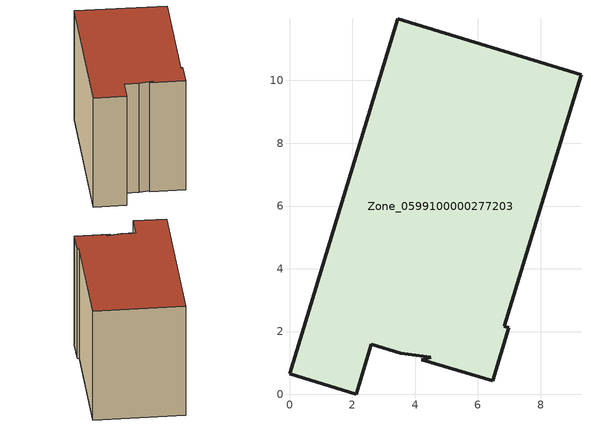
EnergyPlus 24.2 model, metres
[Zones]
Zone_0599100000277203
 floor ground (C_G): 0,0.65 3.45,11.97 9.29,10.19 6.85,2.17 6.99,2.12 6.47,0.43 4.22,1.11 4.5,1.19 3.54,1.31 2.61,1.59 2.13,0 z0
 wall outside (C_F): 3.45,11.97 0,0.65 2.13,0 2.61,1.59 3.54,1.31 4.5,1.19 4.22,1.11 6.47,0.43 6.99,2.12 6.85,2.17 9.29,10.19 3.45,11.97 z0:8.13
 roof outside (C_R): 3.54,1.31 4.5,1.19 4.22,1.11 6.47,0.43 6.99,2.12 6.85,2.17 9.29,10.19 3.45,11.97 0,0.65 2.13,0 2.61,1.59 z8.13
[BUILDING]
Pand.0599100000277203: North Axis=0; Terrain=City; Loads Convergence Tolerance Value=0.04; Temperature Convergence Tolerance Value=0.4; Solar Distribution=FullExterior; Maximum Number of Warmup Days=25; Minimum Number of Warmup Days=1
[Site:Location]
Rotterdam.The.Hague.AP_ZH_NLD Design_Conditions: Latitude=51.96; Longitude=4.45; Time Zone=1; Elevation=-4.5
[SITE:GROUNDTEMPERATURE:BUILDINGSURFACE]
18, 18, 18, 18, 18, 18, 18, 18, 18, 18, 18, 18
[MATERIAL] Thermal Absorptance=0.9; Solar Absorptance=0.7; Visible Absorptance=0.7
Name | Roughness | Thickness | Conductivity | Density | Specific Heat
G.TI.1975-1991 | MediumSmooth | 0.15 | 0.288461 | 540 | 1210
F.TI.1975-1991 | Rough | 0.3 | 0.230769 | 1920 | 840
R.TI.1975-1991 | MediumRough | 0.2 | 0.153846 | 1500 | 1000
[CONSTRUCTION]
C_G: G.TI.1975-1991
C_F: F.TI.1975-1991
C_R: R.TI.1975-1991
[ZONE]
Zone_0599100000277203: Type=1; Multiplier=1; Ceiling Height=Autocalculate; Volume=Autocalculate; Floor Area=autocalculate; Part of Total Floor Area=Yes
[ZONEINFILTRATION:DESIGNFLOWRATE]
Infil_Zone_0599100000277203: Zone or ZoneList or Space or SpaceList=Zone_0599100000277203; Schedule=AlwaysOn; Design Flow Rate Calculation Method=Flow/Area; Flow Rate per Floor Area=0.003; Constant Term Coefficient=1; Temperature Term Coefficient=0; Velocity Term Coefficient=0; Velocity Squared Term Coefficient=0
[HVACTEMPLATE:ZONE:IDEALLOADSAIRSYSTEM]
Zone_0599100000277203: Maximum Heating Supply Air Temperature=50; Minimum Cooling Supply Air Temperature=13; Maximum Heating Supply Air Humidity Ratio=0.0156; Minimum Cooling Supply Air Humidity Ratio=0.0077; Heating Limit=NoLimit; Cooling Limit=NoLimit; Dehumidification Control Type=ConstantSensibleHeatRatio; Cooling Sensible Heat Ratio=0.7; Dehumidification Setpoint=60; Humidification Control Type=None; Humidification Setpoint=30; Outdoor Air Method=None; Outdoor Air Flow Rate per Person=0.00944; Outdoor Air Flow Rate per Zone Floor Area=0; Outdoor Air Flow Rate per Zone=0; Demand Controlled Ventilation Type=None; Outdoor Air Economizer Type=NoEconomizer; Heat Recovery Type=None; Sensible Heat Recovery Effectiveness=0.7; Latent Heat Recovery Effectiveness=0.65
[ZONECONTROL:THERMOSTAT]
ThermostatControl_Zone_0599100000277203: Zone or ZoneList=Zone_0599100000277203; Control Type Schedule=DualSetpointControlType; Control 1=Thermostat_Zone_0599100000277203; Temperature Difference Between Cutout And Setpoint=0
[THERMOSTATSETPOINT:DUALSETPOINT]
Thermostat_Zone_0599100000277203: Heating Setpoint Temperature Schedule=HeatingSetpoint_Zone_0599100000277203; Cooling Setpoint Temperature Schedule=CoolingSetpoint_Zone_0599100000277203
[SCHEDULE:COMPACT]
HeatingSetpoint_Zone_0599100000277203: Through: 12/31, For: AllDays, Until: 24:00, 21
CoolingSetpoint_Zone_0599100000277203: Through: 12/31, For: AllDays, Until: 24:00, 24
DualSetpointControlType: Through: 12/31, For: AllDays, Until: 24:00, 4
AlwaysOn: Through: 12/31, For: AllDays, Until: 24:00, 1
